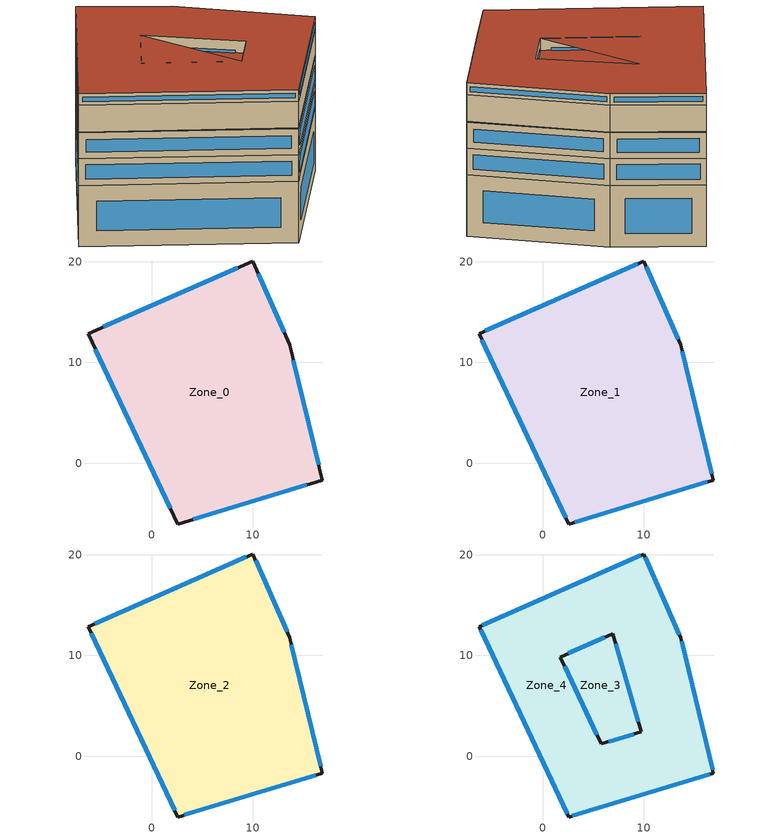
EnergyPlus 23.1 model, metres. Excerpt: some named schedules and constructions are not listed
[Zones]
Zone_0
 floor ground (Zone_0:f5UnderGroundSlabCF): -6.32,12.86 10.02,20.06 13.68,11.75 16.91,-1.67 2.56,-6.02 z0
 wall outside (90.1-2019 Nonresidential CZ 0 Exterior Wall (Mass)): -6.32,12.86 2.56,-6.02 16.91,-1.67 13.68,11.75 10.02,20.06 -6.32,12.86 z0:6.55
 window (90.1-2019 Nonresidential CZ 0 Glazing (Operable)): -5.59,11.31 1.83,-4.47 z1.71:4.84; 4.1,-5.55 15.38,-2.13 z1.61:4.94; 16.54,-0.13 14.05,10.21 z1.58:4.97; 13.12,13.02 10.58,18.79 z1.39:5.16; 8.5,19.39 -4.79,13.53 z1.66:4.89
Zone_1
 floor to Zone_0 (Interior Slab (Mass)_FLIPPED): -6.32,12.86 10.02,20.06 13.68,11.75 16.91,-1.67 2.56,-6.02 z6.55
 wall outside (90.1-2019 Nonresidential CZ 0 Exterior Wall (Mass)): -6.32,12.86 2.56,-6.02 16.91,-1.67 13.68,11.75 10.02,20.06 -6.32,12.86 z6.55:9.4
 window (90.1-2019 Nonresidential CZ 0 Glazing (Operable)): -6.03,12.25 2.28,-5.42 / 9.42,19.8 -5.72,13.12 z7.21:8.74; 3.18,-5.83 16.3,-1.85 z7.2:8.75; 16.76,-1.04 13.83,11.12 z7.19:8.76; 13.43,12.3 10.26,19.51 z7.15:8.8
Zone_2
 floor to Zone_1 (Interior Slab (Mass)_FLIPPED): -6.32,12.86 10.02,20.06 13.68,11.75 16.91,-1.67 2.56,-6.02 z9.4
 wall outside (90.1-2019 Nonresidential CZ 8 Exterior Floor (Mass)): -6.32,12.86 2.56,-6.02 16.91,-1.67 13.68,11.75 10.02,20.06 -6.32,12.86 z9.4:12.17
 wall to Zone_4 (Interior Partition (Mass)): -6.32,12.86 2.56,-6.02 16.91,-1.67 13.68,11.75 10.02,20.06 -6.32,12.86 z12.17:12.25
 window (90.1-2019 Nonresidential CZ 0 Glazing (Operable)): -6.01,12.21 2.26,-5.37 z10.12:11.45; 3.23,-5.82 16.25,-1.87 z10.1:11.47; 16.75,-0.99 13.84,11.07 z10.09:11.48; 13.41,12.35 10.28,19.46 z10.06:11.51; 9.37,19.77 -5.67,13.14 z10.11:11.46
Zone_3
 floor to Zone_2 (Interior Slab (Mass)_FLIPPED): -6.32,12.86 10.02,20.06 13.68,11.75 16.91,-1.67 2.56,-6.02 z12.25
 wall to Zone_4 (Interior Partition (Mass)): -6.32,12.86 2.56,-6.02 16.91,-1.67 13.68,11.75 10.02,20.06 -6.32,12.86 z12.25:15.1
 roof outside (300mmInsulation 200mmConcrete): -6.32,12.86 2.56,-6.02 16.91,-1.67 13.68,11.75 10.02,20.06 z15.1
Zone_4
 floor outside (90.1-2019 Nonresidential CZ 0 Exterior Floor (Mass)): -6.32,12.86 -0.69,15.34 1.73,9.85 6.95,12.15 9.75,2.43 1.73,9.85 -0.69,15.34 10.02,20.06 13.68,11.75 16.91,-1.67 2.56,-6.02 z12.17
 wall outside (UVal_0.3_Light): -6.32,12.86 2.56,-6.02 16.91,-1.67 13.68,11.75 10.02,20.06 -6.32,12.86 z15.1:16.35; 5.78,1.23 1.73,9.85 6.95,12.15 9.75,2.43 5.78,1.23 z12.17:16.35
 window (90.1-2019 Nonresidential CZ 0 Glazing (Operable)): -6.16,12.52 2.41,-5.69 z15.47:15.98; 2.91,-5.92 16.57,-1.77 / 16.83,-1.31 13.76,11.4 / 9.69,19.91 -5.98,13 z15.46:15.99; 13.53,12.07 10.16,19.74 z15.45:16; 5.35,2.15 2.17,8.92 z13.19:15.32; 9.02,2.21 6.52,1.45 z12.93:15.58; 7.23,11.15 9.46,3.43 z13.21:15.31; 2.53,10.2 6.14,11.79 z13.05:15.47
 roof outside (300mmInsulation 200mmConcrete): -6.32,12.86 2.56,-6.02 7.52,-4.51 5.78,1.23 9.75,2.43 6.95,12.15 5.78,1.23 7.52,-4.51 16.91,-1.67 13.68,11.75 10.02,20.06 z16.35
[Construction]
Interior Slab (Mass): Acoustic Tile_0.005_Interior Slab (Mass), Concrete_0.102_Interior Slab (Mass), Carpet_0.02_Interior Slab (Mass)
Interior Partition (Mass)_FLIPPED: Plaster_0.013_Interior Partition (Mass), Plaster_0.013_Interior Partition (Mass)
[EnergyManagementSystem:Sensor] Output:Variable Index Key=Environment
Name | Output:Variable
OutdoorTemp | Site Outdoor Air Drybulb Temperature
OutdoorRelHumid | Site Outdoor Air Relative Humidity
[ZoneHVAC:IdealLoadsAirSystem] Maximum Heating Supply Air Temperature {C}=35; Minimum Cooling Supply Air Temperature {C}=12; Maximum Heating Supply Air Humidity Ratio {kgWater/kgDryAir}=0.01; Minimum Cooling Supply Air Humidity Ratio {kgWater/kgDryAir}=0.008; Heating Limit=LimitFlowRateAndCapacity; MaximumHeatingAirFlowRate [m3/s]=Autosize; MaximumSensibleHeatingCapacity [W]=Autosize; Cooling Limit=LimitFlowRateAndCapacity; MaximumCoolingAirFlowRate [m3/s]=Autosize; MaximumTotalCoolingCapacity [W]=Autosize; HeatingAvailabilitySchedule=Off; Dehumidification Control Type=Humidistat; Humidification Control Type=Humidistat; Demand Controlled Ventilation Type=OccupancySchedule; Outdoor Air Economizer Type=NoEconomizer; Heat Recovery Type=None; SensibleHeatRecoveryEffectiveness=0.7; LatentHeatRecoveryEffectiveness=0.65
Name | CoolingAvailabilitySchedule | Design Specification Outdoor Air Object
Zone_0 Ideal Loads Air | CoolAvail_Zone_0 | Zone_0MinFreshAir
Zone_1 Ideal Loads Air | CoolAvail_Zone_1 | Zone_1MinFreshAir
Zone_2 Ideal Loads Air | CoolAvail_Zone_2 | Zone_2MinFreshAir
Zone_3 Ideal Loads Air | CoolAvail_Zone_3 | Zone_3MinFreshAir
Zone_4 Ideal Loads Air | CoolAvail_Zone_4 | Zone_4MinFreshAir
[Schedule:Constant]
Name | Value
Off | 0
AllOn | 1
[Schedule:Day:Hourly]
786996e5-4f78-4fbf-98dc-93050c5f7eb2: Fraction, 0, 0, 0, 0, 0, 0, 0, 0.2, 0.4, 0.6, 0.8, 0.8, 0.4, 0.6, 0.8, 0.8, 0.4, 0.2, 0, 0, 0, 0, 0, 0
daba6bfa-aa8e-40bf-9442-41d8762ffd40: Fraction, 0, 0, 0, 0, 0, 0, 0, 0.2, 0.2, 0.4, 0.4, 0.4, 0.4, 0.4, 0.4, 0.4, 0.6, 0.8, 0, 0, 0, 0, 0, 0
a040ddee-5908-4729-8e44-86358c123136: Fraction, 0.1, 0.1, 0.1, 0.1, 0.1, 0.1, 0.1, 0.2, 0.4, 0.6, 0.8, 0.8, 0.4, 0.6, 0.8, 0.8, 0.4, 0.2, 0.1, 0.1, 0.1, 0.1, 0.1, 0.1
6eae5fcb-f210-4554-b78a-d644e64b50cd: Temperature, 15.5556, 15.5556, 15.5556, 15.5556, 15.5556, 15.5556, 17.7778, 20, 21.1111, 21.1111, 21.1111, 21.1111, 21.1111, 21.1111, 21.1111, 21.1111, 21.1111, 21.1111, 21.1111, 21.1111, 21.1111, 15.5556, 15.5556, 15.5556
089cb1a9-872b-4d62-bde8-366e85460b60: Temperature, 15.5556, 15.5556, 15.5556, 15.5556, 15.5556, 15.5556, 15.5556, 15.5556, 15.5556, 15.5556, 15.5556, 15.5556, 15.5556, 15.5556, 15.5556, 15.5556, 15.5556, 15.5556, 15.5556, 15.5556, 15.5556, 15.5556, 15.5556, 15.5556
0abf24fc-20c7-45bb-90a8-b07ba7ab6a7e: Temperature, 29.4444, 29.4444, 29.4444, 29.4444, 29.4444, 29.4444, 27.7778, 25.5556, 23.8889, 23.8889, 23.8889, 23.8889, 23.8889, 23.8889, 23.8889, 23.8889, 23.8889, 23.8889, 23.8889, 23.8889, 23.8889, 29.4444, 29.4444, 29.4444
18258847-b270-4902-b840-7599321f034f: Temperature, 23.8889, 23.8889, 23.8889, 23.8889, 23.8889, 23.8889, 23.8889, 23.8889, 23.8889, 23.8889, 23.8889, 23.8889, 23.8889, 23.8889, 23.8889, 23.8889, 23.8889, 23.8889, 23.8889, 23.8889, 23.8889, 23.8889, 23.8889, 23.8889
29b650b4-506a-4cd0-a518-1c2fb663108e: Fraction, 1, 1, 1, 1, 1, 1, 1, 1, 0, 0, 0, 0, 0, 1, 0, 0, 0, 0, 0, 0, 0, 0, 0, 0
b13b76fb-60d2-450a-a5a5-e15c9c1c3c79: Fraction, 1, 1, 1, 1, 1, 1, 1, 1, 0, 0, 0, 0, 0, 0, 0, 0, 0, 0, 0, 0, 0, 0, 0, 0
9e6e5cbe-d471-490e-8be4-116ac77118e1: Fraction, 1, 1, 1, 1, 1, 1, 1, 1, 0, 0, 0, 1, 1, 1, 1, 1, 0, 0, 0, 0, 0, 0, 0, 1
41a114c6-9665-40e9-b950-dbe778a51caf: Fraction, 1, 1, 1, 1, 1, 1, 1, 1, 0, 0, 0, 0, 0, 0, 0, 0, 0, 0, 0, 0, 0, 0, 0, 1
90b9f497-842a-4f19-9348-4716dd923653: Fraction, 1, 1, 1, 1, 1, 1, 1, 1, 0, 0, 0, 0, 1, 1, 1, 0, 0, 0, 0, 0, 0, 0, 0, 0
c240fecc-fa41-4bf6-b05c-090e095ba573: Fraction, 1, 1, 1, 1, 1, 1, 1, 1, 0, 0, 0, 0, 0, 0, 0, 0, 0, 0, 0, 0, 0, 0, 1, 1
a58b0ada-f96b-4610-a2b0-0afef24c79c1: Fraction, 1, 1, 1, 1, 1, 1, 1, 0, 0, 0, 0, 0, 1, 1, 1, 1, 0, 0, 0, 0, 0, 0, 0, 1
17232315-a896-484a-813f-9a5370619ab1: Fraction, 1, 1, 1, 1, 1, 1, 1, 1, 0, 0, 0, 0, 1, 1, 1, 1, 1, 0, 0, 0, 0, 0, 0, 0
02dfb722-8da4-4c60-8fdf-7560dc640b51: Fraction, 1, 1, 1, 1, 1, 1, 1, 1, 0, 0, 0, 0, 1, 1, 1, 1, 1, 0, 0, 0, 0, 0, 0, 1
915f0d68-331f-478e-8bbf-bd9fc03f4883: Fraction, 1, 1, 1, 1, 1, 0, 0, 0, 0, 0, 1, 1, 1, 1, 0, 0, 0, 0, 0, 0, 0, 0, 1, 1
2cc73c41-8c93-4083-81af-590125fc831e: Fraction, 1, 1, 1, 1, 1, 0, 0, 0, 0, 0, 0, 0, 0, 0, 0, 1, 1, 1, 1, 1, 1, 1, 1, 1
ecc997b1-e194-422d-8f06-be8c773684e9: Fraction, 1, 1, 1, 1, 1, 1, 1, 0, 0, 0, 0, 0, 0, 0, 0, 0, 0, 0, 0, 0, 0, 0, 1, 1
5add73d7-15c5-40c5-89d6-5dae2e6b5aef: Fraction, 1, 1, 1, 1, 1, 1, 1, 0, 0, 0, 0, 0, 0, 0, 0, 0, 0, 0, 0, 0, 0, 0, 0, 1
bb8f15ab-5de7-4e61-a5e0-c36f00adc9ff: Fraction, 1, 1, 1, 1, 1, 1, 1, 1, 1, 1, 1, 0, 0, 0, 0, 0, 0, 0, 0, 0, 1, 1, 1, 1
bd8c10cf-c173-4346-9499-2830fcc4c439: Fraction, 1, 1, 1, 1, 1, 1, 0, 0, 0, 0, 0, 0, 0, 0, 0, 0, 0, 0, 0, 0, 0, 1, 1, 1
8fd473d1-e935-4a17-82f4-05b067a72bd3: Fraction, 1, 1, 1, 1, 0, 0, 0, 0, 0, 0, 0, 0, 0, 0, 0, 0, 0, 0, 0, 0, 0, 1, 1, 1
ad91aa0e-6086-4268-a6ea-a4c694542a61: Fraction, 1, 1, 1, 1, 1, 1, 1, 1, 1, 1, 1, 1, 1, 1, 0, 0, 0, 0, 0, 0, 1, 1, 1, 1
4611a60c-e7fc-47bb-b6c2-83ac3fe102fb: Fraction, 1, 1, 1, 1, 1, 1, 0, 0, 0, 0, 0, 0, 0, 0, 0, 0, 0, 0, 0, 0, 0, 0, 1, 1
af4c69c2-0ec4-4c58-ba27-11632402459b: Fraction, 0, 1, 1, 1, 1, 1, 1, 1, 0, 0, 0, 0, 0, 1, 0, 0, 0, 0, 1, 1, 1, 1, 1, 1
5511ab0a-7ef4-46d4-a842-5b47bc47f1fd: Fraction, 1, 1, 1, 1, 1, 1, 0, 0, 0, 0, 0, 0, 1, 1, 0, 0, 1, 1, 1, 1, 1, 1, 1, 1
da14f667-c693-42b4-86ef-250c32271000: Fraction, 1, 1, 1, 1, 1, 1, 1, 1, 0, 0, 0, 0, 0, 0, 0, 0, 0, 0, 0, 0, 0, 1, 1, 1
2b677a43-cc24-432e-ae50-a4e02eb47056: Fraction, 1, 1, 1, 0, 0, 0, 0, 0, 0, 0, 0, 0, 0, 0, 0, 0, 0, 0, 0, 0, 0, 0, 0, 0
ed0e6e6a-c955-47e6-9a97-b48e206be5b1: Fraction, 1, 1, 1, 1, 1, 1, 1, 1, 0, 0, 0, 0, 1, 1, 1, 1, 0, 0, 0, 0, 0, 0, 0, 0
70ff9da3-f578-4a4a-89c9-8634c9c9ddbe: Fraction, 0, 0, 0, 0, 0, 0, 0, 0, 1, 1, 1, 1, 1, 1, 1, 1, 0, 0, 0, 0, 0, 0, 0, 0
a5eca9bc-3467-42df-8899-2196b2f77dbe: Fraction, 0, 0, 0, 1, 1, 1, 1, 1, 0, 0, 0, 0, 0, 0, 0, 0, 0, 0, 0, 0, 0, 0, 0, 0
ab11c002-1931-40d8-8222-5197813367b9: Fraction, 0, 0, 0, 1, 1, 1, 1, 1, 0, 0, 0, 0, 0, 1, 1, 1, 0, 0, 0, 0, 0, 0, 0, 0
466413c3-fcce-4410-9f6d-4ec58d43cd2c: Fraction, 0, 1, 1, 1, 1, 1, 1, 1, 0, 0, 0, 0, 0, 1, 1, 0, 0, 0, 0, 0, 0, 0, 0, 0
d37c869f-9c4a-447a-8aa4-5d365cc0aa3e: Fraction, 0, 0, 0, 0, 1, 1, 1, 1, 0, 0, 0, 0, 0, 0, 0, 0, 0, 0, 0, 0, 0, 0, 0, 0
0362f73f-0989-411d-8cee-2a84fc7d6262: Fraction, 1, 1, 1, 1, 1, 1, 1, 1, 1, 0, 1, 1, 1, 1, 1, 1, 1, 0, 0, 1, 1, 1, 1, 1
10b675bd-89c5-4f08-aded-18f768c79334: Fraction, 1, 1, 1, 1, 1, 1, 1, 1, 0, 0, 0, 1, 1, 1, 1, 1, 0, 1, 1, 1, 1, 1, 1, 1
afcc4e11-1eb0-40ab-8b85-30a3ef89e660: Fraction, 0, 1, 1, 1, 1, 1, 1, 1, 0, 0, 0, 0, 1, 1, 1, 0, 0, 0, 0, 0, 0, 0, 0, 0
1ca8c4bf-50dd-42c6-860e-fa0889029dd0: Fraction, 0, 0, 0, 0, 0, 0, 0, 0, 0, 0, 0, 0, 1, 0, 0, 0, 0, 0, 0, 0, 0, 0, 0, 0
0c632797-0b9a-4d9a-9a69-d39310ec31ae: Fraction, 0, 1, 1, 1, 1, 1, 1, 1, 0, 0, 0, 0, 0, 0, 0, 0, 0, 0, 0, 0, 0, 0, 0, 0
e5a39323-fee3-43b2-8897-d3d7fd64ec40: Fraction, 0, 1, 0, 0, 1, 0, 0, 0, 0, 0, 0, 1, 1, 1, 1, 1, 1, 0, 0, 0, 0, 0, 0, 0
e52f491c-9545-426c-8e5e-14837ba248e8: Fraction, 0, 0, 0, 0, 0, 0, 0, 0, 0, 0, 0, 0, 1, 0, 1, 0, 0, 0, 0, 0, 0, 0, 0, 0
8df07962-0a9e-46c5-b76d-84e70e2e19a0: Fraction, 0, 0, 0, 0, 0, 0, 0, 0, 0, 0, 0, 1, 0, 0, 1, 1, 0, 0, 0, 0, 0, 0, 0, 1
d6e69f6d-11f5-4b04-8a4b-71235cd32cef: Fraction, 0, 0, 0, 1, 1, 1, 1, 1, 0, 0, 0, 1, 1, 1, 1, 0, 0, 0, 0, 0, 0, 1, 1, 0
68490104-8e84-4b6e-a4b0-a102d218c882: Fraction, 0, 1, 1, 1, 1, 1, 1, 1, 0, 0, 0, 1, 1, 1, 1, 1, 0, 0, 1, 0, 0, 1, 1, 1
9aaa5820-27da-40d2-b988-4a81850a77a2: Fraction, 1, 1, 1, 1, 1, 1, 1, 1, 0, 0, 0, 1, 1, 1, 1, 0, 0, 0, 0, 1, 0, 0, 1, 1
cc235d41-2240-4268-8009-afe839b7b482: Fraction, 1, 1, 1, 1, 1, 1, 1, 1, 1, 1, 0, 0, 0, 0, 0, 0, 0, 0, 0, 1, 1, 1, 1, 1
a7bf5d25-1e72-49fd-b01b-ac8f0e88661c: Fraction, 1, 1, 1, 1, 1, 1, 1, 1, 0, 0, 0, 1, 1, 1, 1, 1, 1, 0, 1, 1, 1, 1, 1, 1
7f89f576-2b49-499b-8dd9-ee3a016d36c3: Fraction, 1, 1, 0, 0, 1, 1, 0, 0, 0, 0, 0, 1, 0, 0, 1, 1, 0, 0, 0, 0, 0, 0, 0, 0
a7e87b39-74c1-4190-9535-82061ee01377: Fraction, 0, 1, 1, 0, 1, 1, 0, 0, 0, 0, 0, 1, 1, 1, 1, 1, 1, 0, 0, 0, 0, 0, 0, 0
88339cc7-c5a9-478d-ad7e-dbec74176c7f: Fraction, 0, 0, 0, 0, 1, 1, 1, 1, 0, 0, 0, 1, 1, 1, 1, 1, 0, 0, 0, 0, 0, 0, 0, 0
7eed1c7e-6b80-4392-a8ad-2346449bdf4d: Fraction, 1, 1, 1, 1, 1, 1, 1, 1, 0, 0, 0, 1, 1, 1, 1, 1, 0, 0, 0, 0, 0, 0, 0, 0
c140114c-8ad5-42b8-af3e-21641d50a91e: Fraction, 0, 0, 1, 1, 1, 1, 1, 0, 0, 0, 0, 1, 1, 1, 1, 1, 1, 0, 0, 0, 0, 0, 0, 0
c28ae951-e1cf-4190-84d2-e90ac84429e0: Fraction, 0, 0, 0, 0, 0, 0, 0, 0, 0, 0, 0, 0, 0, 1, 0, 0, 0, 0, 0, 0, 0, 0, 0, 0
e2decf1b-20cc-40b6-9734-803c8e153091: Fraction, 0, 0, 0, 0, 0, 0, 0, 0, 0, 0, 0, 1, 1, 1, 0, 0, 0, 0, 0, 0, 0, 0, 0, 0
ab680d73-083a-44f6-a404-8130e89fa66a: Fraction, 0, 0, 0, 0, 0, 0, 0, 0, 0, 0, 0, 0, 1, 1, 1, 1, 0, 0, 0, 0, 0, 0, 0, 0
91e31e8b-0f4f-4ac3-993f-38d68bd59909: Fraction, 0, 0, 0, 1, 1, 1, 1, 1, 0, 0, 0, 1, 1, 1, 1, 1, 0, 0, 0, 0, 0, 0, 0, 0
4355ccce-d851-41e9-ae65-07915f2fc2c5: Fraction, 1, 1, 1, 0, 1, 1, 1, 1, 0, 0, 0, 1, 1, 1, 1, 1, 1, 0, 0, 0, 0, 0, 0, 1
87b218fb-2140-485e-a2fb-891817b7ee22: Fraction, 1, 1, 1, 1, 1, 1, 1, 1, 0, 0, 0, 1, 1, 1, 1, 1, 1, 0, 0, 0, 0, 0, 0, 1
cf4e10c0-eee7-4fab-9fcf-7f136cb06726: Fraction, 1, 1, 1, 1, 0, 0, 0, 1, 0, 0, 1, 1, 1, 1, 1, 1, 1, 0, 0, 0, 0, 0, 0, 0
ba5c0e21-c122-45a8-ac0e-a5a57928efb1: Fraction, 1, 1, 1, 1, 0, 0, 0, 0, 0, 0, 0, 1, 1, 1, 1, 1, 1, 0, 0, 0, 0, 0, 0, 0
6c63c3c6-d7b6-4bc0-afc0-ea549527ede8: Fraction, 0, 0, 0, 0, 0, 0, 0, 0, 0, 0, 0, 1, 1, 1, 1, 1, 0, 0, 0, 0, 0, 1, 1, 1
ccb95207-478b-422f-b6b8-30b51a9061c8: Fraction, 1, 1, 1, 1, 1, 1, 1, 1, 1, 1, 0, 0, 0, 0, 1, 1, 0, 0, 0, 1, 1, 0, 1, 0
15d5d0c6-a0c5-4261-8484-c4e353f31943: Fraction, 0, 1, 1, 1, 1, 1, 1, 1, 1, 1, 1, 1, 0, 1, 0, 1, 1, 1, 1, 1, 1, 1, 1, 1
b6ebbcf1-1339-4b0f-94ce-5ef52301aebd: Fraction, 1, 1, 1, 1, 1, 1, 1, 1, 0, 0, 0, 1, 0, 1, 1, 0, 0, 0, 0, 1, 0, 1, 1, 1
4e48a2f3-4e9a-4faf-8e2f-800c89a68a4f: Fraction, 1, 1, 1, 1, 1, 1, 1, 1, 0, 0, 0, 1, 1, 1, 1, 1, 1, 1, 0, 0, 0, 0, 0, 0
8cfbba65-9d01-4b32-a4b0-805f059cb48a: Fraction, 1, 0, 1, 1, 1, 0, 1, 1, 0, 0, 0, 1, 1, 1, 1, 1, 1, 0, 0, 0, 0, 0, 0, 0
9dc0dda3-4524-4f18-b26a-7494f358d0bb: Fraction, 0, 0, 0, 0, 0, 1, 1, 0, 0, 0, 0, 0, 1, 1, 1, 1, 0, 0, 0, 0, 1, 1, 1, 0
fe54426d-cc39-4e1d-9586-05372d968816: Fraction, 0, 1, 0, 1, 1, 1, 1, 1, 0, 0, 0, 1, 1, 1, 1, 1, 1, 0, 0, 0, 0, 0, 0, 0
45d7287d-38ef-4548-9581-23cb1bbddde4: Fraction, 0, 1, 1, 1, 1, 1, 0, 1, 0, 0, 0, 1, 1, 1, 1, 1, 1, 1, 0, 0, 0, 0, 0, 0
1f8f5061-bcb6-463a-bce4-fa1e3201f05c: Fraction, 0, 0, 0, 1, 1, 1, 1, 1, 0, 0, 0, 1, 1, 1, 1, 1, 1, 1, 0, 0, 0, 0, 0, 0
b3f090cf-662d-4bb7-81ea-ff37c869d4a4: Fraction, 0, 0, 0, 0, 1, 1, 1, 1, 0, 0, 0, 1, 1, 1, 1, 1, 1, 1, 0, 0, 0, 0, 0, 0
19e4f91d-5e82-4bf7-bc96-862e26240eed: Fraction, 0, 0, 1, 1, 1, 1, 1, 1, 0, 0, 0, 1, 1, 1, 1, 1, 0, 1, 1, 1, 0, 1, 1, 1
7d4f30b3-d26d-4406-b7d3-51c4fe134db7: Fraction, 0, 0, 0, 0, 1, 1, 1, 1, 0, 0, 1, 1, 1, 1, 1, 1, 1, 0, 0, 0, 0, 0, 0, 0
9f80ea64-dee5-41f0-b012-d001ca709d83: Fraction, 0, 0, 0, 0, 0, 1, 0, 0, 0, 1, 1, 1, 1, 1, 1, 1, 1, 1, 0, 0, 0, 0, 0, 0
1eca6522-d2d8-43ba-b8b5-3cb14fa0932f: Fraction, 0, 0, 0, 1, 1, 1, 1, 0, 0, 0, 0, 1, 1, 1, 1, 1, 1, 1, 0, 0, 0, 0, 0, 0
56677320-e5e7-4d6b-b511-98478c71ae85: Fraction, 1, 1, 1, 0, 1, 0, 1, 1, 0, 0, 0, 0, 1, 1, 1, 1, 1, 0, 0, 0, 0, 0, 0, 0
167ffc35-cf65-49fd-b6d5-8ecb10784530: Fraction, 0, 0, 1, 1, 1, 1, 1, 1, 0, 1, 1, 1, 1, 1, 0, 1, 0, 0, 0, 1, 0, 0, 1, 1
5a12a15a-8f6a-458d-8503-f486bc18be62: Fraction, 1, 1, 1, 1, 1, 1, 0, 1, 0, 1, 1, 1, 1, 1, 1, 1, 1, 1, 0, 0, 0, 0, 0, 0
cfac7745-1d11-4d2f-a415-641583f3aa35: Fraction, 0, 1, 1, 1, 1, 1, 0, 1, 0, 0, 0, 1, 1, 1, 0, 0, 0, 0, 0, 0, 0, 0, 0, 1
a6b169b6-2563-40a8-9ebc-1f0b449881ef: Fraction, 1, 1, 1, 1, 1, 1, 1, 1, 0, 1, 1, 1, 1, 1, 1, 0, 1, 0, 0, 1, 1, 1, 1, 1
2b253185-dca3-4ac4-b4b0-397c6120a078: Fraction, 1, 1, 1, 1, 1, 1, 1, 0, 0, 0, 0, 0, 1, 1, 1, 1, 0, 0, 0, 0, 0, 0, 1, 0
f37480eb-aa48-4fd9-a189-10d277c1ec14: Fraction, 0, 0, 1, 1, 1, 1, 1, 1, 0, 1, 1, 1, 1, 1, 1, 1, 1, 1, 1, 0, 0, 0, 0, 0
03e58e0c-d8ed-42d8-894c-8e17edda15c0: Fraction, 1, 1, 1, 1, 1, 1, 1, 1, 0, 0, 1, 1, 1, 0, 0, 0, 0, 0, 0, 1, 0, 1, 1, 1
43fa6ba7-7155-49a2-abe1-4626fdadfd4f: Fraction, 1, 1, 1, 1, 1, 1, 1, 1, 0, 0, 0, 1, 1, 1, 1, 1, 0, 0, 0, 0, 0, 1, 1, 1
93ad036e-985f-46ad-985d-8fe2cf06e9ed: Fraction, 1, 1, 1, 1, 1, 1, 1, 1, 0, 1, 1, 0, 1, 1, 1, 0, 0, 0, 0, 1, 1, 1, 1, 1
1ba03c92-e4e3-4e5b-8072-54eb8ed127d4: Fraction, 1, 1, 1, 1, 1, 1, 1, 1, 0, 0, 1, 1, 1, 1, 1, 1, 1, 1, 0, 0, 0, 0, 0, 0
fa02652e-9b86-4ad1-bcf8-4fc10e46adf8: Fraction, 0, 1, 1, 0, 1, 1, 1, 1, 0, 1, 1, 1, 1, 1, 1, 1, 0, 1, 1, 1, 1, 1, 1, 1
2cd7c8e0-6c19-49eb-80b1-f41475034e33: Fraction, 1, 1, 0, 1, 1, 1, 1, 1, 0, 0, 1, 1, 1, 0, 0, 0, 1, 1, 0, 1, 1, 1, 1, 1
dbd27a3e-9a26-4d91-8fad-dfb737e32fd4: Fraction, 1, 1, 1, 1, 1, 1, 1, 1, 0, 0, 1, 1, 1, 1, 1, 0, 1, 1, 1, 1, 1, 1, 1, 1
be6df312-2db2-4308-96e7-3cf8c64cc389: Fraction, 1, 1, 1, 1, 1, 1, 1, 1, 1, 0, 1, 1, 1, 1, 1, 0, 1, 0, 0, 1, 1, 1, 1, 1
c86a3910-952b-4155-86f3-8bf8406d9700: Fraction, 1, 1, 1, 1, 1, 1, 1, 1, 1, 1, 1, 1, 1, 1, 0, 0, 0, 0, 0, 0, 0, 1, 1, 1
487ad5f7-192d-4168-8df1-62f9e2dfbf79: Fraction, 1, 1, 1, 1, 0, 0, 0, 0, 0, 0, 1, 1, 1, 1, 1, 1, 1, 0, 0, 0, 0, 0, 0, 0
f186a3d9-179b-4441-9377-258a96af7070: Fraction, 0, 1, 1, 1, 1, 1, 1, 1, 0, 0, 0, 1, 1, 1, 1, 1, 1, 1, 0, 0, 0, 0, 0, 0
100aaea8-bbf0-432c-9b18-bb4c137b58b4: Fraction, 0, 1, 0, 0, 1, 0, 1, 0, 0, 0, 1, 1, 1, 1, 1, 1, 1, 0, 0, 0, 0, 0, 0, 0
842439b7-3e6a-47a9-9acd-409ae765b42d: Fraction, 0, 1, 1, 1, 1, 1, 1, 1, 0, 1, 1, 1, 1, 1, 1, 1, 1, 1, 0, 0, 0, 0, 0, 0
5c434fd8-ac1b-4fd3-9a6c-a0ecf767c7ed: Fraction, 0, 0, 0, 0, 1, 0, 0, 0, 0, 1, 1, 1, 1, 1, 1, 1, 1, 1, 1, 0, 0, 0, 0, 0
66acfb52-e457-4d65-a321-805b2341acf6: Fraction, 0, 0, 0, 0, 1, 1, 0, 1, 0, 0, 1, 1, 0, 1, 1, 1, 1, 1, 1, 1, 1, 1, 1, 1
fb7f256e-2751-4ff4-ae43-a8ab3f7e9797: Fraction, 1, 1, 1, 1, 1, 1, 1, 1, 0, 0, 0, 1, 1, 1, 1, 1, 1, 0, 0, 0, 0, 0, 0, 0
8151a985-f97e-4bad-8853-972664528da4: Fraction, 0, 1, 1, 1, 1, 1, 1, 1, 0, 0, 1, 1, 1, 0, 0, 0, 0, 0, 0, 0, 0, 0, 0, 1
22dc9fab-4217-4e2f-a97d-0654fc792eae: Fraction, 1, 1, 1, 1, 1, 1, 1, 1, 0, 0, 1, 1, 1, 1, 1, 1, 1, 0, 1, 0, 0, 0, 0, 0
cb7f740c-287d-4d01-aaf3-538fed7e2092: Fraction, 0, 0, 0, 0, 1, 1, 0, 0, 0, 0, 1, 1, 0, 0, 0, 1, 1, 0, 0, 1, 1, 1, 1, 1
0077fb31-cd04-4ad3-837c-ac0abafaed85: Fraction, 1, 1, 1, 1, 1, 1, 1, 1, 0, 0, 0, 1, 1, 1, 1, 0, 0, 1, 1, 1, 1, 1, 1, 1
91929a11-4751-41b0-9428-85a1b52b20fc: Fraction, 1, 1, 1, 1, 1, 1, 1, 1, 0, 0, 0, 1, 1, 1, 1, 0, 1, 1, 0, 0, 0, 0, 0, 0
1dc0a07d-d820-4945-bdec-6d3e16e28e09: Fraction, 0, 0, 0, 0, 1, 0, 0, 0, 0, 1, 0, 1, 1, 1, 0, 1, 1, 1, 1, 1, 1, 1, 1, 1
249bb1f2-01ef-4453-98c3-97f686b49df3: Fraction, 1, 1, 1, 1, 1, 1, 1, 1, 1, 0, 0, 1, 1, 1, 1, 1, 0, 0, 0, 0, 0, 0, 0, 0
2857276e-04f5-47fa-8407-0754b64ddbf6: Fraction, 1, 1, 1, 1, 1, 1, 1, 1, 0, 1, 1, 1, 1, 1, 1, 0, 0, 0, 0, 0, 0, 0, 0, 0
fa19720d-b784-44ee-9e0b-b24156b99612: Fraction, 1, 1, 1, 0, 1, 1, 0, 1, 0, 0, 0, 1, 1, 1, 0, 0, 0, 0, 0, 0, 0, 0, 0, 0
990734f4-2f8d-4d05-8608-b8fc52d4e4a7: Fraction, 0, 0, 0, 0, 0, 0, 0, 0, 1, 1, 1, 1, 1, 1, 1, 1, 1, 1, 1, 0, 0, 0, 0, 0
49518224-141a-4acf-a613-93f9a1eb00c3: Fraction, 0, 0, 0, 0, 1, 0, 1, 1, 1, 1, 1, 1, 1, 1, 1, 1, 1, 1, 0, 0, 0, 0, 0, 0
32657f2b-d03a-407e-8b79-dc263889a891: Fraction, 0, 0, 0, 0, 0, 1, 1, 1, 1, 1, 1, 1, 1, 1, 1, 1, 1, 1, 1, 0, 0, 0, 0, 0
385addfd-6f0a-4a49-8d44-e9155ca5ddca: Fraction, 0, 0, 0, 0, 1, 0, 1, 0, 0, 1, 1, 1, 1, 1, 1, 1, 1, 1, 1, 0, 0, 0, 0, 0
7692e115-92d1-4653-b534-43793635c152: Fraction, 0, 0, 0, 0, 1, 1, 1, 1, 0, 1, 1, 1, 1, 1, 1, 1, 1, 1, 1, 0, 0, 0, 0, 0
ad4c0438-d761-453a-81ab-c5d7774f0ca4: Fraction, 0, 0, 0, 0, 0, 0, 0, 0, 1, 1, 1, 1, 1, 1, 0, 0, 0, 0, 0, 1, 0, 0, 0, 0
9777c3c4-857d-4a63-a307-0c06722f26db: Fraction, 0, 1, 0, 0, 1, 0, 1, 1, 0, 1, 1, 1, 1, 0, 1, 0, 0, 0, 0, 0, 0, 0, 0, 1
815b4a31-1de7-48f8-86e9-38fb639e48e2: Fraction, 1, 0, 1, 1, 1, 1, 1, 0, 0, 1, 1, 1, 0, 0, 1, 1, 1, 0, 0, 0, 0, 0, 0, 0
73405a08-01bc-4f6c-a16c-e816f28f4695: Fraction, 1, 1, 0, 1, 1, 1, 1, 1, 0, 1, 1, 1, 1, 1, 1, 0, 0, 0, 0, 0, 0, 0, 0, 0
d0b48ee7-cd2d-49be-ab62-5a5c71c486f9: Fraction, 0, 1, 1, 1, 1, 1, 1, 1, 0, 1, 1, 1, 0, 1, 1, 1, 0, 1, 0, 1, 1, 0, 1, 0
e3f34aba-cbc8-416b-ae1a-76f217830118: Fraction, 1, 1, 1, 1, 1, 1, 1, 1, 0, 0, 0, 0, 1, 0, 0, 0, 0, 0, 0, 0, 0, 0, 1, 0
91a9ca1b-f609-46d2-85d5-5b4708cbc58c: Fraction, 1, 1, 0, 1, 1, 1, 1, 1, 0, 1, 1, 1, 1, 1, 1, 1, 1, 1, 0, 0, 0, 0, 0, 0
22089227-e063-43f2-8d65-2b570a0fb7f6: Fraction, 0, 0, 0, 0, 0, 0, 0, 0, 0, 1, 1, 0, 0, 1, 1, 0, 0, 0, 0, 0, 0, 1, 1, 1
d7dce801-0464-468b-86e5-042d869cfe8c: Fraction, 1, 1, 1, 1, 1, 1, 0, 0, 0, 0, 1, 1, 1, 1, 1, 1, 1, 1, 0, 0, 0, 0, 0, 0
e3942b8b-90eb-48a0-9fea-235678d26bc1: Fraction, 0, 0, 0, 0, 0, 0, 0, 0, 0, 0, 1, 1, 1, 1, 1, 1, 1, 1, 0, 0, 0, 0, 0, 0
91b564c5-7853-404d-a6c4-376372983a3e: Fraction, 0, 0, 0, 1, 1, 1, 0, 0, 0, 0, 0, 0, 1, 1, 0, 0, 1, 1, 0, 0, 0, 1, 1, 1
922fb4c6-9f61-4ed9-9d2f-b61c5af61b0b: Fraction, 1, 1, 1, 1, 1, 1, 1, 1, 0, 1, 1, 1, 0, 0, 0, 0, 0, 0, 0, 0, 0, 0, 0, 1
61f4d876-bdcd-408f-880a-fec4d1c3edb4: Fraction, 1, 1, 1, 1, 1, 1, 1, 1, 1, 0, 0, 0, 1, 1, 1, 1, 0, 0, 0, 0, 0, 0, 1, 1
2c3f8ee4-96c5-4a3f-a4b1-b69997eb3238: Fraction, 1, 1, 1, 1, 1, 1, 1, 1, 0, 0, 1, 1, 1, 1, 1, 1, 1, 0, 0, 0, 0, 0, 0, 0
564f5991-51a3-4334-9484-72fec185b3f3: Fraction, 1, 1, 1, 1, 1, 1, 1, 1, 0, 0, 1, 1, 1, 1, 0, 0, 1, 1, 1, 1, 1, 1, 1, 1
916b0021-58a8-40cf-a389-49fd7e3e7d8d: Fraction, 1, 1, 1, 1, 1, 1, 1, 1, 0, 0, 1, 1, 1, 1, 0, 0, 0, 1, 1, 1, 1, 1, 1, 1
290cd23a-1edc-440e-a8bf-2e5f45a7f1a4: Fraction, 0, 0, 0, 0, 1, 1, 1, 1, 0, 0, 0, 0, 0, 0, 0, 0, 0, 0, 0, 0, 0, 0, 1, 1
e1d7715c-ab36-413f-b082-02c78ffc9049: Fraction, 1, 1, 1, 1, 1, 1, 1, 1, 1, 1, 1, 1, 1, 1, 1, 1, 1, 1, 1, 0, 0, 0, 0, 0
1c721321-046d-4f51-b437-829d237e2fe1: Fraction, 0, 0, 0, 0, 0, 0, 0, 0, 0, 0, 1, 1, 1, 1, 1, 0, 0, 0, 0, 0, 0, 1, 1, 1
c5d0aa94-5bb0-480f-91f6-8014fff0dc6e: Fraction, 1, 1, 1, 1, 1, 1, 1, 1, 1, 0, 0, 0, 1, 1, 1, 1, 1, 0, 0, 0, 0, 0, 0, 0
11193593-98a2-4993-9129-e7af30b16710: Fraction, 0, 1, 0, 0, 0, 1, 1, 1, 0, 0, 1, 1, 1, 0, 0, 0, 0, 0, 0, 0, 0, 0, 0, 0
b6d042ed-209f-4d55-bc24-0ac77d95cbd6: Fraction, 1, 1, 1, 1, 1, 1, 1, 1, 1, 0, 0, 0, 0, 0, 0, 0, 1, 1, 0, 0, 0, 0, 0, 0
0dc09791-fcbf-4823-9c09-9ac5c6e3386c: Fraction, 0, 0, 0, 1, 1, 0, 0, 0, 0, 1, 1, 1, 0, 0, 0, 0, 0, 0, 0, 0, 0, 0, 0, 0
fe71a4a4-1e6f-4e83-8419-e72a6b9e10f8: Fraction, 0, 0, 0, 0, 0, 0, 0, 0, 0, 1, 1, 1, 0, 0, 0, 0, 0, 0, 0, 0, 1, 1, 1, 1
6d2fa061-7d25-4461-b770-a752a9a60884: Fraction, 1, 1, 1, 1, 1, 1, 1, 1, 0, 0, 1, 1, 1, 1, 1, 1, 1, 1, 1, 0, 0, 0, 0, 0
236eea5b-5ca5-4377-ab4f-6bcd3c3c55e4: Fraction, 0, 1, 1, 1, 1, 1, 0, 0, 0, 1, 1, 1, 1, 1, 1, 1, 1, 0, 0, 0, 0, 0, 0, 0
57adc17c-3f8f-4ccd-b7a0-79cb720e411a: Fraction, 0, 1, 1, 1, 1, 1, 1, 1, 1, 0, 0, 1, 1, 1, 1, 1, 0, 0, 0, 0, 0, 0, 0, 0
f37ff96e-f441-401a-b7e7-edff040718df: Fraction, 0, 0, 0, 0, 0, 0, 0, 0, 0, 0, 0, 0, 1, 1, 1, 1, 0, 0, 0, 0, 0, 0, 0, 1
3b8d6381-cc98-4cac-88a3-8a608994b399: Fraction, 0, 0, 0, 0, 0, 0, 0, 0, 0, 0, 0, 0, 1, 1, 1, 1, 1, 1, 0, 0, 0, 0, 0, 0
543349be-f63c-4ad6-a186-b26515e20985: Fraction, 0, 0, 1, 1, 1, 1, 1, 1, 0, 0, 0, 0, 0, 0, 0, 0, 0, 0, 0, 0, 0, 0, 0, 0
9a420aef-c827-48c7-8c33-67a28b1471b0: Fraction, 0, 0, 0, 0, 0, 0, 0, 0, 0, 0, 0, 0, 0, 0, 0, 0, 0, 0, 0, 0, 0, 0, 1, 1
a5c4f77d-4af1-4e41-abe4-442f3ad2ad70: Fraction, 0, 0, 0, 1, 1, 1, 1, 1, 1, 0, 0, 0, 0, 0, 0, 0, 1, 0, 0, 0, 0, 0, 0, 0
3c86ebb0-60dd-4e80-9e92-cc641d73ae5a: Fraction, 0, 0, 0, 1, 1, 1, 1, 1, 0, 0, 1, 1, 1, 1, 1, 1, 1, 0, 0, 0, 0, 0, 0, 0
c8da2f37-d169-41ab-87e8-650044faae8f: Fraction, 0, 1, 1, 1, 1, 1, 1, 0, 0, 0, 1, 1, 1, 1, 1, 1, 1, 1, 0, 0, 0, 0, 0, 0
44ff8663-efe0-4c5d-bd80-e3e3e52f17e4: Fraction, 0, 0, 0, 0, 0, 0, 0, 0, 0, 1, 1, 1, 1, 1, 1, 1, 0, 0, 0, 0, 0, 0, 0, 0
26090ace-2f89-427b-8193-cecb2a32d1c5: Fraction, 0, 1, 1, 1, 1, 1, 1, 1, 1, 1, 1, 0, 1, 1, 1, 1, 1, 1, 0, 0, 0, 0, 0, 0
63800cad-46a7-4e80-b4f6-0ba3a10cd5fb: Fraction, 0, 1, 0, 1, 0, 0, 0, 1, 0, 0, 1, 1, 1, 1, 1, 1, 1, 1, 1, 0, 1, 1, 0, 0
59315c29-87ac-45d0-a8fd-0e9754ded3e2: Fraction, 0, 0, 0, 0, 0, 0, 0, 0, 0, 0, 1, 1, 1, 1, 1, 1, 1, 1, 1, 1, 0, 0, 0, 0
968bc3d5-85b4-423c-9344-f5ded47cd4e1: Fraction, 0, 0, 0, 0, 0, 0, 0, 0, 1, 1, 1, 1, 1, 1, 1, 1, 1, 0, 0, 0, 0, 0, 0, 0
a4892dac-d159-405b-97ce-15ec50ec5c3d: Fraction, 0, 0, 0, 0, 0, 0, 0, 0, 0, 0, 1, 0, 0, 1, 1, 1, 1, 1, 1, 0, 0, 0, 0, 0
d220d13a-ec5c-4d1d-a6e6-fc1f099aa18c: Fraction, 0, 0, 0, 1, 1, 0, 0, 0, 0, 1, 1, 1, 1, 0, 0, 0, 0, 0, 0, 0, 0, 0, 1, 0
af1b80fd-70e2-4da9-9cd7-4ad1f3ffa8f2: Fraction, 0, 1, 1, 1, 1, 0, 1, 1, 0, 0, 0, 0, 1, 1, 1, 1, 1, 1, 1, 0, 0, 0, 0, 0
ea89b312-ae52-41a2-b12c-266f2e31bd51: Fraction, 0, 1, 0, 0, 1, 0, 1, 0, 0, 1, 1, 1, 1, 1, 1, 1, 1, 1, 1, 1, 0, 0, 0, 0
b5cee949-2fff-4a3b-93be-818378e63684: Fraction, 0, 0, 0, 0, 0, 0, 0, 0, 0, 1, 1, 1, 1, 1, 1, 1, 1, 1, 1, 1, 1, 0, 0, 0
76083fe3-2160-4bf7-a3ea-9dfcf8b72814: Fraction, 0, 0, 0, 0, 0, 0, 0, 0, 1, 1, 1, 1, 1, 1, 1, 1, 1, 1, 1, 1, 1, 0, 0, 0
9465ef24-0572-461d-9233-bf2b1b62fcf5: Fraction, 0, 0, 0, 0, 0, 0, 0, 1, 0, 1, 0, 0, 1, 1, 1, 0, 0, 1, 0, 0, 0, 0, 0, 0
4df2d94c-15e7-44a0-9338-7c6d9ec98c35: Fraction, 0, 0, 0, 1, 1, 1, 1, 0, 0, 0, 0, 1, 1, 1, 1, 1, 1, 0, 0, 0, 0, 0, 0, 0
24229822-c7ac-4df3-a924-d5070abd10cd: Fraction, 0, 1, 0, 0, 0, 0, 0, 0, 0, 1, 1, 1, 1, 1, 1, 1, 1, 1, 1, 0, 1, 0, 0, 0
30ed18ff-6198-489a-98d6-d4f6b277cb3e: Fraction, 0, 0, 0, 0, 0, 0, 0, 0, 0, 0, 0, 1, 1, 1, 1, 1, 1, 0, 1, 1, 1, 1, 1, 0
67cc7780-8b9c-4ce3-8335-8ea61169be34: Fraction, 0, 1, 1, 0, 1, 0, 0, 1, 0, 0, 0, 1, 1, 1, 0, 0, 1, 0, 0, 1, 1, 1, 1, 0
24dee44f-873c-4e82-915e-d0f3d996dfbd: Fraction, 1, 1, 1, 1, 1, 1, 1, 1, 0, 0, 0, 1, 1, 1, 1, 1, 1, 1, 0, 0, 0, 0, 1, 1
a46238f5-0380-43a5-8807-d93844f5c9fd: Fraction, 0, 1, 0, 0, 1, 1, 1, 1, 0, 0, 1, 1, 1, 0, 0, 0, 0, 1, 0, 1, 1, 0, 1, 1
7b2bb4fd-0d66-4d4e-97f7-3d94a2d765de: Fraction, 1, 1, 1, 1, 0, 0, 0, 0, 0, 0, 0, 1, 1, 0, 1, 1, 1, 1, 1, 0, 0, 0, 0, 0
306294e8-e0ad-4b10-b87d-df1edbd69c86: Fraction, 0, 0, 0, 0, 1, 1, 1, 1, 1, 0, 1, 1, 1, 0, 1, 1, 1, 0, 0, 0, 0, 0, 0, 0
2e99d0bd-585d-4f11-a816-46d9d83821d2: Fraction, 0, 1, 1, 1, 1, 1, 1, 1, 0, 0, 0, 1, 1, 1, 1, 1, 0, 0, 0, 0, 0, 0, 0, 0
ae40d358-4f78-4e61-8ad3-70cf7dafbc84: Fraction, 0, 0, 0, 0, 0, 0, 0, 0, 0, 0, 0, 1, 1, 0, 1, 1, 1, 1, 0, 0, 0, 0, 0, 0
7c9164d5-ea22-4706-addb-a8bdf4432c98: Fraction, 0, 0, 0, 0, 0, 0, 0, 0, 0, 1, 0, 1, 1, 1, 1, 1, 1, 1, 0, 0, 0, 0, 0, 0
168bb537-2022-44cf-83d4-e0e9acc14d3d: Fraction, 0, 0, 0, 0, 0, 0, 0, 0, 0, 0, 1, 1, 1, 0, 1, 1, 1, 1, 0, 0, 0, 0, 0, 0
907f0f1f-b3ec-413e-8541-1b0c6f08c20a: Fraction, 0, 0, 0, 0, 0, 0, 1, 1, 1, 0, 1, 0, 0, 0, 0, 0, 0, 0, 0, 1, 0, 0, 0, 0
9b8689c5-4e22-40ab-8a51-93b16e5813ab: Fraction, 1, 0, 0, 0, 1, 0, 0, 0, 0, 0, 1, 1, 0, 1, 1, 1, 1, 0, 0, 0, 0, 0, 0, 0
9f29d845-0d77-471c-9f9e-6f4083bdbc58: Fraction, 0, 0, 0, 0, 0, 0, 0, 0, 0, 1, 1, 1, 0, 0, 1, 1, 1, 1, 0, 0, 0, 0, 0, 0
ca84ebe3-31a3-4fca-aa63-5d6eb330a495: Fraction, 0, 0, 0, 0, 0, 0, 0, 0, 0, 1, 1, 1, 1, 1, 1, 1, 1, 1, 1, 0, 0, 0, 0, 0
76e7caac-11b7-473f-9300-2d2578371d06: Fraction, 0, 0, 0, 0, 0, 0, 0, 0, 0, 1, 1, 1, 0, 0, 1, 1, 1, 0, 0, 0, 0, 0, 0, 0
c614d02d-f04a-47c0-802e-d4e15580c5c4: Fraction, 0, 0, 0, 0, 1, 0, 0, 0, 0, 0, 1, 1, 1, 1, 1, 1, 1, 1, 0, 0, 0, 0, 1, 0
83af7f08-0791-41b7-af25-e18827899770: Fraction, 0, 1, 1, 1, 1, 1, 1, 0, 0, 0, 1, 1, 1, 0, 0, 0, 0, 0, 1, 1, 1, 1, 1, 1
c7052a04-98d3-44f4-bc96-6e6003378de9: Fraction, 1, 1, 1, 1, 1, 1, 0, 0, 0, 0, 1, 1, 1, 0, 1, 1, 1, 1, 0, 0, 0, 0, 0, 0
944c06aa-a1b8-4fa9-b56e-5e904102bf0b: Fraction, 0, 1, 1, 1, 1, 1, 1, 1, 0, 0, 0, 0, 0, 0, 1, 1, 0, 0, 0, 0, 0, 0, 0, 0
193b8807-ea25-42ba-b3bf-ab5a41c48f4a: Fraction, 1, 0, 1, 1, 1, 1, 1, 1, 0, 0, 1, 1, 1, 1, 1, 1, 1, 1, 1, 1, 1, 1, 1, 1
64db0dd4-92b3-4a93-b9c9-7bebfc3d3c8d: Fraction, 1, 1, 1, 1, 1, 1, 1, 1, 1, 1, 0, 0, 1, 0, 0, 0, 0, 0, 0, 0, 0, 0, 0, 1
993c36ed-dc87-49a6-b760-b14777e3a504: Fraction, 1, 1, 1, 1, 1, 1, 1, 1, 0, 0, 0, 0, 0, 0, 1, 1, 0, 0, 0, 0, 1, 0, 0, 1
96fc20e9-7180-4704-8ea9-30778f493c18: Fraction, 1, 1, 1, 1, 1, 1, 1, 1, 0, 0, 0, 0, 0, 0, 1, 1, 0, 0, 0, 0, 0, 0, 0, 0
cfac3884-d454-41ef-a2ac-399c72fbcbaa: Fraction, 0, 1, 0, 1, 1, 1, 1, 1, 0, 0, 0, 1, 1, 1, 0, 0, 0, 0, 0, 0, 0, 0, 0, 0
ab62d100-0c40-4c2b-b63b-1ab8c382bdaa: Fraction, 0, 1, 1, 1, 1, 1, 1, 1, 1, 0, 0, 1, 1, 1, 1, 1, 1, 0, 0, 0, 0, 0, 0, 0
c0ed08d0-cbd1-4e66-96b4-3011c854b234: Fraction, 0, 0, 0, 1, 1, 1, 1, 1, 0, 0, 0, 1, 1, 1, 1, 1, 1, 1, 1, 0, 0, 0, 0, 0
17a2dd1e-07dd-4401-ba6f-a7d2c1cc2857: Fraction, 0, 0, 0, 1, 1, 1, 1, 1, 0, 0, 1, 1, 1, 0, 1, 1, 1, 0, 1, 1, 1, 1, 1, 1
891172b5-9eeb-4b10-a672-ff5e27ba41d7: Fraction, 1, 0, 1, 1, 1, 1, 1, 1, 0, 0, 0, 0, 1, 0, 1, 0, 0, 0, 0, 0, 0, 0, 0, 0
a5562364-defd-420a-8047-edce9a8f5295: Fraction, 0, 0, 0, 0, 0, 0, 0, 0, 0, 0, 0, 0, 0, 1, 1, 1, 0, 0, 0, 0, 0, 0, 0, 0
0d0ca2da-b4a6-409f-a603-32af6fcbd6dc: Fraction, 0, 0, 0, 0, 1, 0, 0, 0, 0, 0, 0, 1, 1, 1, 1, 1, 1, 0, 0, 0, 0, 0, 0, 0
cd8238a0-c257-432b-ab86-a8de12ca64cd: Fraction, 0, 0, 0, 0, 1, 0, 0, 0, 0, 1, 1, 0, 0, 1, 1, 1, 1, 1, 1, 1, 1, 1, 1, 1
3297b25a-f3c5-400e-8c3c-98ab9fae1132: Fraction, 1, 1, 1, 1, 1, 1, 1, 1, 1, 0, 0, 1, 0, 1, 1, 1, 1, 1, 1, 0, 0, 0, 0, 1
f68e68b4-acc3-4acb-970d-2c39f8df0a2a: Fraction, 1, 1, 1, 1, 1, 1, 1, 1, 0, 0, 0, 0, 0, 0, 1, 1, 1, 0, 0, 0, 0, 0, 0, 0
b795957b-d27e-4a7f-8629-db4bb5394d29: Fraction, 0, 0, 1, 0, 0, 0, 0, 1, 0, 0, 0, 0, 0, 1, 1, 1, 1, 0, 0, 0, 0, 0, 1, 0
af05e51c-b44b-4254-af1d-9b844355a47d: Fraction, 0, 0, 1, 1, 1, 1, 1, 1, 0, 0, 0, 1, 1, 1, 1, 1, 1, 1, 0, 0, 0, 0, 0, 0
1476245f-ba37-446a-9a7e-71807cdfc9d6: Fraction, 0, 0, 1, 1, 1, 1, 1, 1, 0, 0, 1, 1, 1, 1, 1, 1, 1, 1, 1, 0, 0, 0, 0, 0
7061bc4a-cf1c-40cd-a209-ce6419433c2b: Fraction, 0, 0, 1, 1, 1, 1, 1, 1, 0, 1, 1, 1, 1, 1, 1, 1, 1, 1, 0, 0, 0, 0, 0, 0
f0463da0-0f73-4b83-b435-d1717c20061d: Fraction, 0, 0, 1, 1, 1, 1, 1, 1, 0, 0, 1, 1, 1, 1, 1, 1, 1, 1, 0, 0, 0, 0, 0, 0
16107b3b-f5df-4c6a-9e88-45ee59f582d7: Fraction, 0, 0, 1, 1, 1, 1, 1, 1, 0, 1, 0, 1, 1, 1, 1, 1, 1, 1, 0, 0, 0, 0, 0, 0
c847950f-9d46-415d-b38f-cc1e72a8ce3e: Fraction, 0, 0, 0, 0, 0, 0, 0, 0, 0, 0, 0, 1, 1, 1, 1, 1, 1, 1, 0, 0, 0, 0, 0, 0
3b5530b0-4bfc-4e65-a115-754aeea42c9c: Fraction, 0, 0, 0, 0, 0, 0, 0, 0, 0, 1, 1, 1, 1, 1, 1, 1, 1, 0, 0, 0, 0, 0, 0, 0
7386bb66-d7fa-4b65-8085-5662bd291aee: Fraction, 0, 1, 1, 1, 1, 1, 1, 1, 1, 1, 1, 1, 0, 0, 0, 1, 1, 0, 0, 0, 0, 0, 0, 0
ff19ad5b-a363-437d-ae63-3668331f0827: Fraction, 0, 1, 0, 1, 1, 1, 1, 1, 1, 0, 0, 0, 1, 1, 1, 1, 1, 0, 0, 0, 0, 0, 0, 1
6d0db3fd-c35c-4cda-9c1c-baec2c14ec47: Fraction, 0, 0, 0, 1, 1, 1, 0, 1, 0, 0, 0, 1, 0, 0, 0, 0, 0, 0, 0, 0, 0, 0, 0, 0
0f14b7f0-2d62-495b-aa7c-136eb56bbd6b: Fraction, 1, 1, 1, 1, 1, 1, 1, 1, 0, 0, 0, 1, 1, 0, 0, 0, 0, 0, 0, 0, 0, 0, 0, 0
f89394e9-2ba5-4571-82bb-3c7d3c17939f: Fraction, 0, 0, 0, 0, 0, 0, 1, 1, 0, 0, 0, 0, 1, 1, 1, 0, 0, 0, 0, 0, 0, 0, 0, 0
03a95639-5101-4bca-940d-57680b2e86c7: Fraction, 0, 0, 1, 1, 1, 1, 1, 1, 0, 0, 0, 0, 1, 1, 1, 1, 0, 0, 0, 0, 0, 0, 0, 0
4f8adeff-2dd8-4549-b49d-80637b379f35: Fraction, 0, 0, 0, 1, 1, 1, 0, 0, 0, 0, 0, 1, 1, 1, 1, 1, 1, 1, 0, 0, 0, 0, 0, 0
7c5dc831-d911-492e-93e1-4426a253069e: Fraction, 0, 0, 0, 1, 1, 1, 0, 0, 0, 0, 1, 1, 1, 1, 1, 1, 1, 1, 1, 0, 0, 0, 0, 0
1744b77f-1cb1-4f69-b4cb-0e8fa1b665fa: Fraction, 0, 0, 0, 0, 0, 1, 1, 0, 0, 0, 0, 0, 0, 0, 0, 0, 0, 0, 0, 0, 0, 0, 0, 0
58834cbf-76af-49cd-a04c-aceff44ab028: Fraction, 0, 0, 0, 0, 0, 0, 0, 0, 0, 0, 0, 0, 1, 0, 1, 1, 1, 1, 0, 0, 0, 0, 0, 0
01ed06eb-558f-4142-a675-aa2008106ffb: Fraction, 0, 0, 0, 0, 0, 1, 1, 1, 0, 0, 0, 1, 1, 1, 1, 1, 0, 0, 0, 0, 0, 0, 0, 0
72c23283-3265-424f-adb0-1ede9ee7b15c: Fraction, 0, 0, 0, 0, 0, 0, 0, 0, 0, 1, 0, 1, 1, 1, 0, 1, 0, 0, 0, 0, 0, 0, 0, 0
3ffda573-3af0-46ed-a09a-5d9bb41be8c7: Fraction, 0, 0, 0, 0, 1, 0, 1, 0, 0, 0, 1, 1, 1, 0, 1, 1, 1, 0, 0, 0, 1, 1, 1, 1
24967692-d2e8-4e46-a10a-83a75ed88015: Fraction, 1, 1, 0, 0, 1, 1, 1, 1, 0, 0, 0, 0, 0, 0, 0, 0, 0, 0, 0, 0, 0, 0, 0, 0
d335cb79-2b14-48f8-811b-aa3cd861ed92: Fraction, 0, 0, 0, 0, 0, 1, 0, 1, 0, 0, 0, 1, 1, 1, 1, 1, 0, 0, 0, 1, 1, 1, 1, 1
17c1d9a0-788b-4689-b656-878974b272ae: Fraction, 1, 1, 1, 0, 0, 1, 1, 1, 0, 0, 0, 0, 0, 0, 0, 0, 0, 0, 0, 0, 0, 0, 0, 0
b9139b93-e736-4fe2-a372-e0f423301f2a: Fraction, 0, 0, 0, 0, 1, 0, 1, 1, 1, 0, 0, 0, 1, 0, 0, 0, 0, 0, 0, 0, 0, 0, 0, 0
29d056e9-57a7-41dc-847e-5899c5e670c6: Fraction, 0, 0, 0, 1, 0, 0, 0, 0, 0, 0, 0, 1, 1, 0, 1, 1, 0, 1, 0, 0, 0, 0, 0, 0
3aaf477e-fbf3-4e7a-a74f-77eac698590d: Fraction, 0, 0, 0, 0, 0, 0, 0, 0, 0, 0, 0, 1, 1, 0, 0, 0, 0, 0, 0, 0, 0, 0, 0, 1
2f49eb5f-feb6-416b-86c9-504043dff835: Fraction, 1, 0, 1, 1, 1, 1, 1, 1, 0, 0, 0, 1, 1, 1, 1, 1, 0, 0, 0, 0, 0, 0, 0, 0
17a04ab0-6f76-4552-8944-97dbe71db1c4: Fraction, 0, 1, 1, 1, 1, 1, 1, 1, 0, 0, 1, 0, 0, 0, 1, 0, 0, 0, 0, 0, 1, 1, 1, 1
14a74787-8c0c-4149-b74d-9dba6af021cb: Fraction, 1, 1, 1, 0, 1, 0, 0, 0, 0, 0, 0, 0, 1, 1, 1, 1, 0, 1, 0, 0, 0, 0, 0, 0
ba5a2047-98d8-4875-8efb-cb1a017e9cc0: Fraction, 0, 0, 0, 0, 0, 0, 1, 1, 0, 0, 0, 1, 1, 0, 0, 0, 0, 0, 0, 0, 0, 0, 0, 0
ac176064-d8ab-40cc-ac37-2cc3028f8e13: Fraction, 0, 1, 1, 1, 1, 1, 0, 1, 1, 1, 1, 0, 0, 0, 0, 0, 0, 0, 0, 0, 0, 0, 0, 0
88219d36-3623-42e1-9165-866df8605171: Fraction, 0, 0, 0, 1, 0, 1, 1, 0, 0, 0, 0, 1, 0, 1, 1, 1, 1, 1, 1, 0, 0, 0, 0, 0
fc1bca65-e5ac-4e39-b63b-a5ed3d21ba90: Fraction, 0, 0, 0, 1, 1, 1, 0, 0, 0, 0, 0, 0, 1, 1, 1, 1, 0, 0, 0, 0, 0, 0, 0, 0
ba361baf-59d9-4367-8c7a-4699b1b236f0: Fraction, 0, 1, 1, 1, 1, 0, 1, 1, 0, 0, 0, 1, 1, 1, 1, 1, 1, 1, 1, 0, 0, 0, 0, 0
ff4bc00e-5506-40d9-ab4a-0dd0a69ae114: Fraction, 0, 0, 0, 0, 0, 0, 0, 0, 0, 0, 1, 1, 1, 1, 1, 1, 1, 1, 1, 0, 0, 0, 0, 0
3b0f2307-bc1c-4734-ab04-c0143982f54f: Fraction, 0, 0, 1, 1, 1, 0, 0, 1, 0, 0, 1, 1, 1, 1, 1, 1, 1, 1, 1, 1, 0, 0, 0, 0
bdb733bd-dc44-41be-80b5-d4a5a2814fea: Fraction, 0, 0, 0, 0, 0, 0, 0, 1, 0, 0, 1, 1, 1, 1, 1, 1, 0, 1, 1, 1, 1, 1, 0, 0
3e4dc970-237a-4001-87c6-6e867e1a1f0b: Fraction, 0, 0, 0, 0, 0, 0, 0, 0, 0, 1, 0, 1, 1, 1, 0, 0, 0, 0, 0, 0, 0, 0, 1, 1
b5e7642c-8c19-4b08-81ff-1fdd0ef3ef57: Fraction, 1, 1, 1, 1, 1, 1, 1, 1, 1, 0, 1, 0, 0, 1, 0, 0, 0, 0, 0, 1, 0, 0, 0, 1
74ffd892-819c-4242-80d1-24e1ddf80430: Fraction, 1, 1, 1, 1, 1, 1, 1, 1, 0, 0, 0, 1, 1, 1, 0, 0, 1, 1, 0, 0, 0, 0, 0, 1
f6ecceda-3d30-4721-858e-cb32e723952c: Fraction, 0, 0, 0, 0, 0, 0, 0, 0, 0, 0, 1, 0, 1, 1, 1, 0, 0, 0, 0, 0, 0, 0, 0, 0
ece8849a-fb2f-4fbd-afdd-1149698f7d21: Fraction, 0, 1, 1, 1, 1, 1, 1, 1, 1, 0, 1, 1, 1, 1, 1, 0, 0, 0, 0, 1, 0, 1, 1, 1
e8be929d-fa44-4c0f-b96f-0f30ee46b9cf: Fraction, 0, 0, 0, 0, 1, 1, 1, 1, 1, 1, 1, 0, 0, 0, 0, 0, 0, 0, 1, 0, 0, 0, 0, 0
5f416ddf-d634-4046-a442-6e63aab08ab7: Fraction, 0, 1, 0, 0, 1, 0, 0, 1, 0, 0, 1, 1, 1, 0, 0, 1, 0, 0, 0, 0, 0, 0, 0, 0
f7fe8a7b-dabd-41a3-ac96-42fd4ebbb8a3: Fraction, 0, 0, 0, 0, 1, 1, 1, 1, 0, 0, 1, 1, 0, 0, 0, 0, 0, 0, 0, 0, 0, 0, 0, 0
5c5771fe-31dd-4d52-8869-3f9e949fc0ce: Fraction, 0, 0, 0, 0, 0, 1, 0, 0, 0, 1, 0, 1, 1, 1, 1, 1, 0, 0, 0, 0, 0, 0, 0, 1
905739ca-bdfe-49c7-9f0c-672529721f74: Fraction, 1, 1, 1, 1, 1, 1, 1, 1, 0, 1, 1, 1, 1, 1, 1, 1, 0, 0, 0, 0, 0, 0, 0, 0
9ff93c3c-b5d0-4d57-85b5-1b9e007418cb: Fraction, 0, 0, 0, 0, 0, 0, 0, 0, 0, 1, 1, 1, 1, 1, 1, 0, 0, 0, 0, 0, 0, 0, 0, 0
b4c15a41-4eab-4186-8f7e-bd6522bf003c: Fraction, 0, 1, 0, 0, 1, 1, 1, 1, 0, 1, 1, 1, 1, 1, 1, 1, 1, 1, 0, 0, 0, 0, 0, 0
a1c7cf19-4260-4f8c-8549-a8b51e3e8cb6: Fraction, 0, 0, 1, 1, 1, 1, 1, 1, 0, 0, 0, 0, 0, 1, 0, 1, 1, 0, 0, 0, 0, 0, 0, 0
91e15b36-d92a-44a9-b125-f35a405346ba: Fraction, 0, 0, 1, 1, 1, 1, 1, 1, 1, 1, 0, 0, 0, 0, 0, 0, 0, 0, 0, 0, 1, 0, 0, 0
